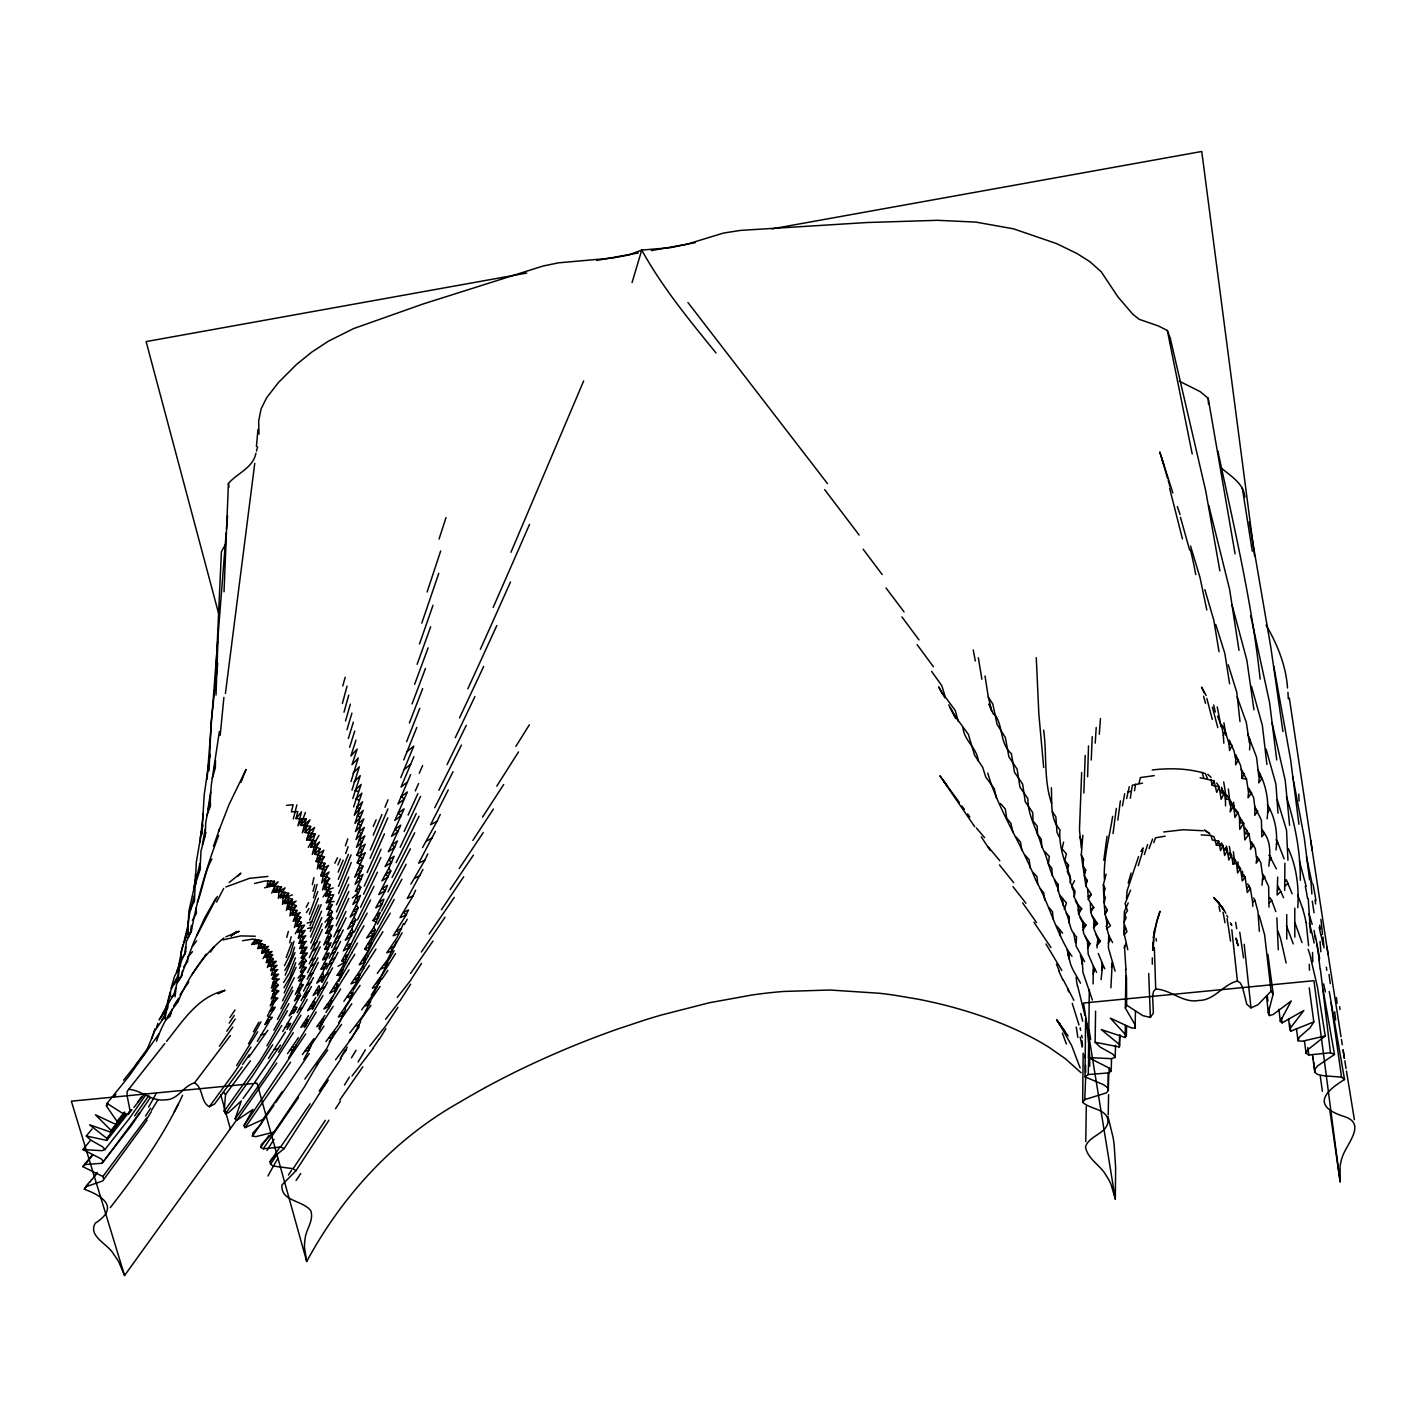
<?xml version="1.0" encoding="UTF-8"?>
<svg xmlns="http://www.w3.org/2000/svg" width="1427" height="1427" viewBox="0 0 1427 1427"><rect width="100%" height="100%" fill="white"/><g stroke="black" fill="none" stroke-linecap="round" stroke-linejoin="round"><path stroke-width="1.5" d="M195.285 885.757L196.32 862.015L202.277 827.606L204.186 794.875L209.073 761.251M1091.245 760.056L1092.226 736.635M1084.645 961.673L1075.994 945.816L1076.547 936.897C1069.376 930.6 1069.893 920.986 1066.326 913.03C1063.276 903.469 1057.603 894.337 1057.835 884.062C1048.845 873.627 1048.649 858.501 1041.888 846.978C1037.643 830.675 1027.654 815.816 1027.886 798.621L1019.984 787.222L1017.112 769.099L1008.889 756.792L1005.357 737.581L997.045 724.345L992.835 704.046L988.287 696.982L985.022 676.006M1093.1 983.917L1093.35 966.133L1088.177 954.092L1087.41 940.018L1083.575 933.258L1082.683 921.236L1078.598 913.993L1077.92 904.504L1074.228 896.959L1074.656 890.716L1070.357 882.653L1070.072 876C1064.381 861.658 1058.584 845.426 1059.976 829.747C1049.594 818.581 1052.198 801.778 1051.342 787.722M209.055 770.669L211.178 721.348L217.725 663.394M1101.109 979.636L1102.482 965.794M1135.482 1011.012L1135.071 1028.171L1131.183 1027.85L1110.331 1018.147L1126.402 1035.645L1125.172 1037.5L1101.252 1029.563L1119.624 1044.653L1119.392 1047.008L1095.133 1042.245L1095.579 1011.137M219.366 731.498L211.267 785.278L210.322 799.227L205.72 822.416L205.238 835.669L200.975 851.116L200.048 869.81L195.249 884.062L194.429 901.436C185.813 913.869 190.879 929.744 183.494 942.337M1101.983 968.023L1102.019 962.619L1098.291 953.468M1098.291 940.607L1093.581 927.604L1094.848 922.573L1090.692 912.192L1093.76 907.554L1088.337 899.349L1091.298 894.497L1085.911 886.024L1082.825 865.458L1081.291 854.791L1082.861 835.241M216.03 695.038L218.099 635.283L226.162 532.788M1124.44 945.923L1125.974 969.647M1152.303 957.892L1152.303 964.188M175.057 996.849L176.502 984.327L180.64 977.406L193.804 942.052L204.632 917.971L215.852 898.297M1125.368 1025.46L1125.172 1037.5M1135.089 1025.763L1135.125 1023.355M194.696 885.222L188.953 910.872L187.579 932.063L181.104 951.684L180.462 965.883L174.593 976.139L171.026 988.376M1069.18 923.055L1069.269 916.794L1066.326 913.03M1119.66 1034.878L1119.446 1044.564M1126.581 1026.013L1126.402 1035.645M1085.662 1077.296L1084.788 1099.575L1082.665 1102.34C1090.228 1109.6 1109.136 1108.886 1107.905 1122.71C1105.176 1134.411 1089.229 1135.571 1085.519 1146.719C1087.249 1158.992 1100.609 1165.181 1106.246 1175.652A64.108 54.904 11.4 0 1 1111.027 1184.356L1115.308 1199.144L1115.629 1167.678L1114.184 1145.132A695.02 337.485 -16.8 0 0 1113.167 1137.818L1107.994 1116.503M1108.761 1073.05L1108.297 1090.442L1106.478 1092.868L1084.788 1099.575M1092.404 1000.042L1082.932 972.429L1082.165 958.302M1135.071 1028.171L1135.375 1025.335L1125.35 1008.104L1126.617 1005.161L1126.492 976.942M1115.522 1045.242L1115.201 1057.443L1111.33 1058.656L1088.444 1057.585L1089.336 989.482M1125.35 1008.104L1125.885 975.925M1277.754 885.899L1280.84 891.572L1277.094 894.979L1277.7 877.088M1286.762 939.073L1286.726 914.6M224.021 591.777L228.427 483.503C237.257 472.961 252.918 468.234 255.932 453.233M1108.119 1072.908L1108.297 1090.442M1119.856 1034.967L1119.392 1047.008M195.445 873.966L195.214 883.349L196.337 879.567M1111.544 1058.549L1111.187 1070.856L1109.047 1072.89L1088.266 1074.513L1085.002 1076.832L1103.784 1084.788L1107.673 1087.82M159.307 1019.181C170.919 1008.354 165.443 989.589 178.375 979.992L179.106 963.296L182.959 944.567M178.125 976.104L178.91 966.364L185.617 951.773L186.224 941.945L191.468 930.725C197.265 898.546 206.808 866.35 218.634 835.419M215.209 687.939L221.399 551.785L225.68 544.026M215.531 760.645L215.299 767.94L212.302 778.321M1269.013 907.09L1268.639 886.595L1263.056 874.448L1261.967 885.168M1108.226 1114.826L1108.583 1094.67M1267.105 818.795C1269.316 801.956 1266.391 784.6 1257.793 769.831M220.204 735.28L223.896 697.411M1109.207 1067.949L1109.047 1072.89M1287.957 860.267L1286.53 830.139L1277.29 799.833M1276.006 849.939C1277.896 834.438 1275.774 818.224 1267.39 804.792L1269.834 809.43L1267.533 812.712M1153.105 949.847L1153.712 939.894M1297.785 907.626C1299.087 887.63 1296.733 867.188 1288.367 848.797M1074.228 896.959L1074.656 890.716M1294.806 937.129L1294.788 908.161M1284.675 890.448L1284.889 863.21M168.172 1004.59L168.35 1000.22M1152.606 950.186L1154.425 930.511L1160.026 911.247L1156.94 920.361M1106.121 874.073L1103.374 884.669L1103.677 893.748L1105.354 897.529L1104.141 902.774L1105.069 914.529L1107.923 921.432L1106.389 926.284L1108.725 935.149L1108.404 947.867L1115.093 971.163M1152.82 944.942L1152.909 943.104M207.058 779.303L217.653 641.561M1095.205 743.128L1096.221 727.52M1085.769 1141.564L1086.286 1106.531M1088.266 1074.513L1088.926 1045.277L1086.536 1023.034M1085.002 1076.832L1085.626 1018.2M1082.665 1102.34L1083.147 1053.144M1099.289 734.281L1100.467 718.566M1117.84 820.115L1120.391 800.904M1113.024 833.618L1116.324 808.449M1241.258 769.296L1246.502 779.071L1248.304 791.057L1251.622 792.77L1248.019 797.836L1248.875 788.328L1253.655 797.622L1255.064 809.002L1257.74 811.125L1254.743 815.352L1255.011 807.093L1261.414 820.168L1261.807 836.864L1264.572 833.225L1262.003 829.551M1268.835 866.243C1270.155 854.434 1271.582 839.968 1262.199 830.978M1080.507 983.221C1075.69 973.767 1067.699 964.242 1069.501 953.022C1055.409 930.172 1048.934 903.594 1035.752 880.12C1021.429 843.767 998.561 810.661 987.752 773.095M225.412 693.504L254.755 463.347M182.388 971.056L182.05 975.551L178.197 980.706M282.35 1091.477L262.693 1119.606L245.069 1127.651L243.981 1125.618L252.936 1109.439L236.864 1120.231L235.17 1118.822L241.306 1100.895L228.427 1112.757L225.466 1113.649L224.164 1111.223L225.555 1094.545L250.456 1060.814M293.748 909.142L292.16 914.975L297.619 915.456L300.829 917.4L293.338 921.289L296.923 910.426L288.522 909.356L289.859 903.113L296.102 901.115L292.999 904.022L290.947 908.856L289.949 915.956L296.406 905.663L289.859 903.113L284.686 903.541L289.092 897.993L286.363 910.319L292.535 899.313L285.935 897.262L280.62 897.619L285.239 892.25L283.117 897.191L282.528 904.415L288.736 893.373L281.975 891.59L273.948 892.303L274.947 885.935L278.051 881.832L272.04 886.024L264.566 887.79M226.483 528.971L227.589 515.664M1081.666 772.506L1079.472 829.943L1081.345 848.12M1090.692 912.192L1090.335 903.148M1103.802 860.32L1107.031 836.258M1127.794 949.704L1123.87 932.509L1124.351 911.568L1128.24 902.881M1069.037 919.612L1069.269 916.794M1088.516 745.946L1087.606 776.752M1097.024 947.867L1097.934 937.503L1095.775 933.918M257.966 429.509L256.432 446.437M279.014 891.429L278.372 898.368L285.097 887.844L279.014 891.429L281.529 886.845L272.04 886.024L274.537 881.244L264.994 881.012L254.541 883.491M1085.18 755.454L1083.842 792.966M200.155 841.966L200.529 837.952M182.21 958.052L184.814 954.11L185.546 946.761M178.268 971.502L178.625 967.863M210.607 792.235L207.932 809.234M1130.291 798.264L1132.324 785.242L1142.51 783.138M1070.357 882.653L1070.732 879.05L1067.325 871.683L1068.538 865.19L1064.756 860.463L1066.415 853.917L1062.08 848.887L1063.561 842.108M200.725 835.954L203.24 813.604M169.974 996.599L170.402 992.496L170.544 995.903M1081.862 963.992L1082.451 958.48M1112.186 963.1L1110.902 987.752M1154.175 931.902L1153.426 938.199L1153.997 933.436M164.89 1018.824L167.94 1003.984L175.111 992.478M1122.443 805.916L1124.744 793.644M187.865 937.396L190.362 933.026L191.396 925.356M202.277 844.945L205.274 829.033M1154.033 936.112L1156.548 922.056M293.302 819.044L296.87 804.899M1169.694 342.551L1170.318 338.449L1167.357 330.511L1158.581 326.034L1139.156 319.291L1132.824 314.243L1118.037 297.03L1101.216 271.772L1089.925 261.712L1077.1 253.578L1056.586 243.607L1013.473 228.819L975.8 222.095L937.396 220.311L867.152 222.523L740.488 230.407L723.56 233.047L686.155 244.445L670.137 247.727L641.74 250.064L628.754 254.951L612.558 258.019L558.581 262.836L542.831 266.082L422.981 304.022L353.593 328.585L328.495 341.142L311.692 352.148L296.548 364.438L278.372 382.579L266.688 397.669L261.123 408.8L258.662 421.054L258.983 434.147M1134.519 790.772L1135.553 784.137M194.215 895.603L190.897 909.267M1126.652 798.549L1129.31 786.741M1093.35 971.484L1093.76 969.04M196.587 878.336L199.887 863.549M286.577 805.327L293.159 804.774L291.358 811.838L297.815 811.535L296.049 818.563L306.109 819.009L302.363 832.815L310.016 819.829L303.612 825.377L300.615 825.466L305.432 812.427M310.801 846.996L315.831 840.717L312.281 854.47L319.523 842.001L313.53 846.942L310.801 846.996L315.117 834.082L305.039 832.512L306.966 825.698L310.64 826.429L306.662 839.879L315.831 840.717L318.988 835.419M209.662 757.826L210.233 754.401M267.991 880.834L266.903 887.041L271.166 880.905L269.382 886.417L274.537 881.244M318.364 1062.901L304.165 1087.285L273.984 1132.093L255.968 1136.623L252.401 1136.16L252.936 1133.038L260.517 1124.637L262.693 1119.606M193.644 888.967L195.285 879.888M294.693 914.671L300.276 912.549L297.619 915.456L294.39 927.568L300.829 917.4M195.642 884.74L196.337 881.03M317.632 854.345L323.84 850.242L318.685 861.409L317.276 868.936L324.393 856.806L314.796 854.167L316.669 847.46L320.147 848.601L316.063 861.516L325.017 863.371L320.754 875.768L326.408 876.57L329.637 878.55L322.431 890.002L326.408 876.57L329.048 871.986L323.412 875.696L321.664 882.938L326.408 876.57M184.44 939.769L187.633 926.837M1085.911 886.024L1087.035 880.209L1084.359 875.857L1085.697 870.024L1082.825 865.458L1083.646 859.268L1081.291 854.791M261.676 940.625L256.45 943.372L258.501 939.733L253.97 943.8L255.504 939.234L251.634 944.46L259.125 943.336L265.172 944.835L262.853 947.742L261.64 953.111L266.564 952.291L272.611 954.984L270.292 957.089L267.402 967.56L273.288 958.694L270.292 957.089L265.172 957.392L266.564 952.291L268.829 949.579L262.853 947.742L257.912 948.545L259.125 943.336L261.676 940.625L252.65 939.091L242.536 940.75M284.686 903.541L285.935 897.262L292.357 894.89M1111.455 967.31L1112.454 962.315M200.19 837.631L202.902 825.163M223.843 938.021C203.544 954.467 187.633 978.084 177.858 1002.093C168.636 1013.455 161.197 1026.958 156.506 1041.246M273.288 958.694L266.35 962.511L267.58 956.732L269.489 953.165L272.075 951.577L266.564 952.291L263.032 958.623M213.622 771.365L215.192 764.39M280.62 897.619L281.975 891.59M166.923 1007.159L169.92 995.44M175.521 988.269L174.094 994.494L171.579 997.491M312.352 884.651L313.958 877.641M317.097 884.401L313.441 897.815M1079.062 907.626L1078.348 910.747L1081.702 908.696L1077.92 904.504M327.461 1081.042L284.169 1148.557L280.637 1147.023L263.246 1148.806L260.749 1147.344L261.426 1144.4L273.984 1132.093M1057.817 890.947L1057.835 884.062M1138.978 783.459L1140.369 777.572L1154.282 775.628M293.944 941.428L290.502 953.45L284.472 965.704M92.113 1128.971L86.298 1135.999L106.864 1140.405L106.74 1138.318L89.58 1124.815L110.307 1132.021L111.056 1130.398L95.448 1114.772L113.892 1123.513L117.139 1123.834L116.996 1121.337L106.401 1105.996L107.025 1103.392L129.268 1075.797L158.968 1033.861M342.391 703.475L347.029 686.173M1083.521 924.25L1082.808 927.14L1086.018 925.142L1082.683 921.236L1083.521 924.25L1080.078 917.49M172.15 1009.21L170.134 1016.274L165.8 1019.859M1112.65 816.351C1109.421 837.025 1103.321 858.483 1104.391 879.139M1104.141 902.774L1103.677 893.748L1105.14 888.593L1103.374 884.669M351.006 781.568L358.284 757.969L351.987 764.711L357.178 749.05L350.846 756.025L356.001 740.114M1138.318 865.618L1142.938 850.385M343.996 712.216L348.741 695.145M1309.219 987.912L1313.821 1021.91L1290.686 1031.204L1289.758 1028.921L1303.832 1010.494L1282.07 1022.891L1280.287 1021.286L1291.274 1000.933L1273.205 1014.49L1269.406 1015.542L1268.282 1012.813L1273.205 993.906L1267.907 954.395M351.952 790.076L359.301 766.834L353.04 773.38M345.512 720.992L350.382 704.135M289.627 942.783L291.215 936.701M286.791 937.343L288.343 931.421M256.485 451.146L257.591 446.936M176.431 972.09L180.391 961.138M352.808 798.531L360.246 775.664L354.039 781.996M1144.383 854.488L1147.647 844.499M346.957 729.768L351.916 713.143M1128.204 883.117L1131.112 873.039M1259.577 773.345L1258.721 782.852L1262.003 778.589L1258.792 776.234L1256.545 757.22L1247.644 733.674M165.96 1011.226L164.355 1017.005L154.598 1031.15L145.929 1052.395M348.331 738.544L353.361 722.133M353.593 806.915L361.12 784.422L354.948 790.54L358.266 791.521M342.765 685.923L345.209 677.236M297.583 932.206L302.221 927.532L299.295 926.123L297.583 932.206L305.2 930.386L300.954 937.004L303.737 938.092L299.777 948.491L306.43 941.267L299.099 943.336L305.824 935.737L298.368 937.878L300.134 931.599L304.611 925.195L296.691 926.373L298.439 920.7L301.489 922.395L295.3 933.722M317.811 891.5L309.32 914.315M294.515 947.153L292.749 953.397A25.829 6.029 -72.7 0 1 286.881 967.007L284.847 970.414M312.959 891.322L314.814 884.758M349.615 747.284L354.734 731.123M1086.25 882.956L1087.035 880.209M1149.074 848.619L1152.552 839.058M1249.57 749.853L1250.302 739.489M322.538 868.793L328.513 865.422L325.695 869.953L319.737 868.561L321.681 861.962M299.099 943.336L300.954 937.004M632.072 282.546L641.74 250.064C662.253 287.237 689.33 320.094 715.997 352.933M1130.523 890.163L1125.047 903.683L1127.508 910.711L1124.886 914.332L1126.171 917.864L1124.03 921.985M151.779 1038.642L154.937 1028.849M321.164 904.593L310.283 931.403M291.857 942.533L286.185 957.428M294.979 952.612L285.204 975.194M308.054 832.565L314.546 827.499L309.356 839.682L315.117 834.082M269.614 966.043L274.073 962.636L271.201 961.263L269.614 966.043L277.088 965.348L273.039 969.825L271.433 974.819L277.837 969.611L270.559 970.556L272.129 965.562L276.392 961.334L268.615 961.388M1106.389 926.284L1107.923 921.432L1110.509 925.659L1106.46 928.799M203.936 838.755L205.898 832.565M325.98 1041.532L338.556 1024.604L345.53 1009.192M318.364 898.35L309.659 920.058M427.101 592.009L440.693 550.947M439.07 539.014L446.009 517.591M421.768 623.153L438.767 573.369M321.539 911.139L310.569 937.129M213.479 846.3L219.58 828.819M419.502 643.916L433.005 605.316M240.895 782.495L246.05 769.51L228.998 804.667L218.599 831.424M295.371 957.802L289.449 973L283.616 982.454M156.774 1026.834L157.933 1023.409M334.096 901.436L326.301 902.702L330.832 891.679L325.017 889.449L327.14 883.206L324.25 882.6L329.637 878.55M329.173 902.863L331.956 904.914L327.425 915.206L330.368 915.617L332.776 918.435L325.392 927.871L332.42 911.621L329.78 909.267L326.872 909.053L333.704 894.622L325.695 896.156L330.226 885.097L327.14 883.206M359.069 800.065L355.787 799.031L361.923 793.144L354.288 815.227L359.818 808.538L362.636 801.796L356.554 807.432L359.818 808.538L354.913 823.433L360.478 816.957L363.296 810.393L357.249 815.762L360.478 816.957L355.466 831.549L361.085 825.288L363.885 818.937L357.892 824.003L361.085 825.288L355.965 839.54L361.637 833.564L364.384 827.428L358.462 832.155L361.637 833.564L356.411 847.406L362.119 841.769L364.795 835.883L358.998 840.2L362.119 841.769L356.821 855.148L362.85 858.091L354.717 877.23L360.639 871.594L363.029 866.243L357.214 862.746L365.116 844.285L359.479 848.137L362.529 849.939L356.821 855.148M345.388 845.854L347.796 838.791M417.112 664.304L430.669 626.774M318.774 904.968L309.962 925.731M184.814 954.11L185.617 951.773M298.885 964.527L307.447 953.022L300.437 953.343L304.468 943.497L301.739 942.284M295.746 962.708L289.681 977.852L283.937 987.698M351.06 854.898L338.502 886.399M321.842 917.49L310.818 942.944M271.433 974.819L278.604 974.177L274.84 978.191L277.516 980.206L271.362 988.073L273.092 982.561L279.353 979.065L272.254 978.815L275.803 971.056L273.039 969.825M414.633 684.3L428.136 647.822M1064.257 909.302L1066.486 902.988L1059.601 894.925M345.673 853.56L348.117 846.639M296.12 967.274L284.169 992.907M1153.783 842.661L1155.513 837.792L1165.146 836.168M412.064 703.886L425.478 668.442M1310.539 957.571L1317.406 986.771L1325.237 1035.931L1302.298 1041.246L1298.017 1040.765L1299.284 1037.233L1310.182 1027.636L1313.821 1021.91M186.099 934.917L187.882 929.994M272.147 991.105L275.732 982.436L278.301 985.308L272.147 991.105L274.84 989.839L276.588 986.985L273.948 986.146L278.301 985.308M185.385 937.7L188.079 930.333L188.007 925.017M351.274 862.532L338.627 893.445M198.371 872.611L200.476 866.867M348.366 854.398L338.324 879.317M322.092 923.59L310.997 948.83M409.388 723.007L422.677 688.599M1124.298 947.992L1125.974 943.425M340.839 975.943L342.89 969.664L340.464 970.253L337.129 975.23L340.839 975.943L329.78 993.192L336.344 989.589L338.021 983.863L336.415 983.774L337.325 986.663L333.276 988.358L336.344 989.589L334.881 992.8M1223.813 743.164L1223.349 735.529L1225.097 730.856L1222.208 725.291M363.029 866.243L357.606 870.22L360.639 871.594L357.999 877.605L360.835 879.442L355.073 884.294L357.999 877.605L363.047 874.43L358.373 884.936L360.817 887.362L355.965 898.029L358.641 899.973L352.844 904.415L355.965 898.029L360.496 895.442L356.375 904.95L358.177 907.893L354.092 917.169L355.787 920.058L351.88 928.906L353.236 931.938L343.336 950.881L349.258 947.153L350.453 943.586L346.815 945.263L349.258 947.153L341.749 960.817L345.12 961.834L347.278 955.127L344.995 955.644L346.386 958.391L341.749 960.817M304.825 1079.115L326.997 1048.06L335.077 1031.471M406.606 741.683L419.788 708.274M322.359 929.441L309.267 957.606M376.585 922.217L373 920.451L376.585 914.85L380.403 912.567L373.856 927.247L375.158 930.047L373.41 934.56L364.599 949.187L368.166 950.881L359.247 964.777L364.616 962.369L365.883 958.462L362.779 959.943L364.616 962.369L362.957 966.329L350.935 983.899L357.713 981.045L360.21 973.803L357.909 974.784L359.105 977.406L354.592 979.279L357.713 981.045L343.871 1001.308M304.005 957.571L299.599 968.344L306.216 960.853L304.005 957.571L301.151 957.892L307.001 947.011L299.777 948.491M1101.608 970.289L1103.392 965.722L1102.019 962.619M206.63 815.816L210.411 806.201L210.322 799.227M403.752 759.895L416.791 727.467M319.844 989.161L316.205 990.302L318.97 991.408L313.084 995.44L319.006 985.611L319.844 989.161L317.65 994.12M1239.457 816.975L1243.702 823.236L1239.742 829.301L1239.457 816.975L1237.887 812.462L1234.783 811.071L1235.354 808.984L1237.887 812.462L1234.961 817.51L1233.606 805.88L1226.792 795.356L1220.727 792.288L1221.887 789.024L1224.223 793.127L1221.137 799.298L1219.247 786.866L1212.236 785.314L1214.002 780.819L1200.107 777.733M1093.082 973.963L1094.955 969.201M323.412 875.696L325.695 869.953L320.754 875.768M1138.514 856.682L1127.116 890.68L1126.492 898.76M274.84 978.191L273.092 982.561L275.732 982.436M1123.87 932.509L1125.653 928.049L1124.601 924.767M350.721 998.579L353.147 991.926L350.614 992.8L352.077 995.243L347.35 997.009L350.721 998.579L338.342 1016.987L343.443 1015.239L341.428 1013.116L344.567 1012.207M349.276 948.17L350.953 944.014M1226.792 795.356L1225.401 798.799L1225.561 805.863M1231.323 801.974L1230.163 811.927L1233.606 805.88L1230.074 805.078L1229.004 799.477L1225.401 798.799L1224.223 793.127M343.176 860.16L338.11 872.182M348.759 877.052L336.451 904.843M400.791 777.608L413.741 746.125L406.945 751.726M361.655 1009.799L373.303 994.28L380.92 978.619M384.969 807.272L388.019 799.816M324.732 968.737L321.075 969.076L324.036 963.564L327.104 963.386L322.645 972.679L323.715 976.193L321.218 981.651M377.281 973.339L387.466 959.8L396.563 941.463M368.166 950.881L371.305 942.426L368.148 944.103L369.914 946.618L364.599 949.187M410.637 774.593L401.201 796.569L404.376 799.013L397.919 804.043L401.201 796.569L407.373 791.967L398.097 813.194L401.201 815.584L394.762 820.454L398.097 813.194L404.091 808.841L394.976 829.301L398.026 831.656L391.551 836.347L394.976 829.301L400.791 825.163L391.819 844.891L394.833 847.192L388.322 851.723L391.819 844.891L397.473 840.967L388.661 859.946L391.64 862.211L385.094 866.564L388.661 859.946L394.155 856.271L388.804 868.258L390.802 871.059L378.761 894.622L385.236 890.733L387.413 885.346L382.436 888.486L385.236 890.733L375.765 907.84L382.008 904.272L383.97 899.188L379.439 901.935L382.008 904.272L376.585 914.85L378.69 917.365L373 920.451M583.661 380.92L510.955 552.285M348.777 884.348L336.487 911.871M381.937 814.549L373.196 835.17M394.655 946.137L390.374 947.992L392.55 950.739L386.735 952.79L396.652 938.342L403.573 923.501M294.301 977.656L282.564 1000.791M325.962 933.222L331.242 928.602L328.62 926.944L332.919 925.463L329.227 932.741L325.962 933.222L330.868 922.02L328.014 921.128L332.776 918.435M387.93 808.913L370.289 850.01M1329.768 1109.831L1340.131 1181.806L1340.096 1166.358A68.032 57.49 1.8 0 1 1342.361 1156.869C1346.642 1143.758 1367.048 1123.584 1344.163 1116.52C1313.91 1106.942 1321.491 1093.403 1344.555 1079.543L1341.541 1077.153L1323.15 1075.69L1317.389 1074.37L1314.82 1072.266L1314.677 1069.536L1317.71 1065.826L1334.495 1054.482L1330.463 1052.769L1308.844 1054.963L1306.062 1053.322L1307.471 1049.987L1325.237 1035.931M413.866 756.702L401.005 787.098L407.533 781.907M373.25 826.501L376.139 819.758M159.235 1020.002L168.511 1002.557M216.565 902.06L223.7 888.432M262.853 947.742L268.437 946.404L265.725 948.277L263.977 952.362L268.829 949.579M337.842 864.958L340.411 858.983M300.491 971.912L305.039 969.058L302.738 966.632L306.395 967.452L303.452 971.555L300.491 971.912L304.629 963.011L301.918 962.244L306.216 960.853M348.812 891.465L336.38 918.917M309.249 963.903L320.04 941.552M387.823 817.832L370.039 858.43M364.26 886.113L381.063 849.279M493.153 607.474L529.542 524.387M274.84 989.839L271.148 998.936L278.943 990.944L274.84 989.839L277.337 992.14L273.021 993.977L275.696 994.12L270.185 1005.821L277.873 998.133L273.948 997.152L276.356 999.435L272.093 1001.183L274.769 1001.379L267.384 1016.149M340.536 974.623L344.246 966.668M349.811 1032.97L363.332 1015.328L370.77 1001.094L367.916 1002.039M367.096 872.557L384.469 833.814M320.272 946.868L307.483 972.786M419.27 773.22L422.66 765.568M408.122 815.067L417.861 793.68M415.614 890.198L413.081 895.817L407.266 898.457L422.963 869.453M364.813 958.302L374.266 939.59L390.267 913.191M299.081 980.866L303.79 977.549L301.454 975.551L305.021 975.907L302.256 980.064L299.081 980.866L303.452 971.555L297.993 978.101M348.866 898.332L336.183 925.873M360.496 907.269L377.441 872.218M357.41 919.88L373.981 886.381M480.328 649.339L510.491 582.02M404.144 831.442L420.555 796.409M381.491 911.086L406.124 864.263M173.149 984.969L178.161 975.354M292.927 990.516L277.462 1019.36M363.546 894.23L380.902 857.52M415.275 790.915L418.61 783.53M345.744 959.693L347.617 955.519M328.852 1008.746L331.831 1000.541L330.19 1000.381L323.875 1009.05L330.154 1005.857L327.14 1004.626L331.118 1003.145L330.19 1000.381L332.83 996.385M335.577 1059.797L352.023 1037.857L360.585 1021.821M211.874 858.983C204.329 872.682 203.098 888.111 197.354 902.328M271.701 893.088L274.947 885.935M400.149 847.317L416.238 813.515M322.127 982.436L338.038 952.326M354.217 932.134L370.538 900.009M496.81 625.579L467.824 688.831M371.038 941.749L394.191 899.492M427.761 853.917L424.889 860.106L418.628 863.174L435.413 831.317M352.308 897.993L358.641 892.339L355.484 891.197L358.373 884.936M483.682 666.427L459.512 717.888M303.773 1059.583L311.425 1045.26M396.117 862.657L419.074 816.226M292.446 986.967L280.887 1008.764M448.239 789.934L430.597 824.699L437.054 821.256L440.23 814.478M474.906 696.554L455.284 737.705M329.138 958.248L343.265 929.94M461.438 745.09L438.856 790.273M317.507 995.832L332.562 967.881M392.05 877.516L414.722 832.779M466.272 725.344L447.061 764.604M453.072 771.686L434.718 807.771M331.581 947.617L346.119 917.775M345.976 911.443L333.864 936.897M326.444 968.844L340.554 941.445M387.966 891.875L410.405 848.78M377.334 924.286L401.932 879.228M307.126 979.279L317.918 957.82M324.625 949.383L329.762 945.584L327.443 943.497L331.082 942.855L328.067 949.062L324.625 949.383L331.367 935.506L329.227 932.741L323.751 944.924L329.691 938.859L326.658 938.36L331.367 935.506M190.362 933.026L191.468 930.725M182.549 1095.294C163.802 1135.91 137.652 1172.423 110.307 1207.617M334.846 863.264L337.539 857.681M326.426 958.998L329.227 953.04L325.659 953.842L322.698 959.675L326.426 958.998L324.036 963.564L326.123 965.776L321.075 969.076M318.417 962.315L303.541 991.123M437.054 821.256L422.553 847.584M345.833 1050.022L347.26 1047.133M312.352 1009.192L315.242 1002.414L313.316 1001.54L307.483 1010.708L313.619 1006.641L310.497 1006.017L314.546 1004.43L313.316 1001.54L315.777 997.509M413.081 895.817L400.024 917.65L406.035 915.171L408.461 909.891L403.787 912.245L406.035 915.171L393.121 935.755L399.203 933.472L396.867 930.654L401.469 928.531M260.98 1021.821L248.476 1043.868M356.375 904.95L350.15 917.062L356.411 912.245L353.504 910.711L358.177 907.893M328.067 949.062L325.659 953.842L328.067 955.662L322.698 959.675M424.889 860.106L410.869 884.169M266.831 1020.822L264.905 1024.622L272.468 1017.344L268.704 1017.201L266.831 1020.822L271.041 1019.039M288.914 1003.591L273.895 1030.133M1241.561 819.58L1239.974 822.701L1243.702 823.236L1244.826 839.95L1249 833.992L1244.879 827.91M174.076 1112.239L178.339 1103.874M1074.549 880.691L1071.57 886.506L1074.567 893.57M305.164 1026.566L308.143 1020.144L306.127 1019.377L300.794 1027.404L306.341 1024.265L303.505 1023.337L307.322 1022.142L306.127 1019.377L308.553 1015.614M1087.499 948.473L1090.014 943.586L1087.41 940.018M312.513 1009.014L327.55 982.258M302.256 980.064L295.246 994.476L303.452 984.808L300.259 983.917L302.346 986.342L297.868 988.893L300.972 988.554L294.461 1000.969L300.526 995.707L299.188 991.765M287.433 1010.798L266.849 1045.92M319.559 1029.67L323.875 1019.449L322.395 1019.003L316.723 1026.709L322.127 1024.372L319.63 1022.82L323.091 1021.875L322.395 1019.003L324.928 1015.346M301.151 1000.612L313.458 977.62M1105.069 914.529L1107.388 910.123L1105.051 905.984M388.804 868.258L381.883 880.869L388.447 876.731L385.522 874.483L390.802 871.059M338.77 981.473L340.91 977.388M354.092 917.169L347.617 929.031L354.146 924.197L351.096 922.841L355.787 920.058M288.504 1058.031L296.192 1044.867M1246.502 779.071L1241.865 778.411L1244.201 774.005L1241.633 771.561L1240.527 765.354L1235.693 754.669L1235.657 764.872L1238.475 759.788L1235.318 757.773L1234.141 751.262L1229.289 740.024M1247.626 883.902L1250.391 888.486L1247.305 892.481L1245.093 877.088L1242.096 876.124L1243.63 874.68L1245.093 877.088L1242.311 880.923L1240.473 868.633L1237.352 867.884L1238.957 866.118L1240.473 868.633L1237.601 872.967L1236.692 863.603L1233.053 864.031L1231.537 855.255L1228.379 854.523L1229.896 852.65L1231.537 855.255L1228.79 859.964L1227.398 850.367L1224.17 849.832L1225.775 847.62L1227.398 850.367L1224.616 855.469L1223.117 845.64L1216.428 845.337L1218.694 841.056L1212.236 840.004L1211.059 835.58L1201.159 834.884M331.349 999.275L337.807 987.645M306.181 907.197L308.624 902.595M358.088 929.566L367.185 913.119M1108.28 943.033L1110.545 938.788L1108.725 935.149M146.945 1120.409L102.601 1181.003L85.691 1186.8L84.336 1189.244C104.546 1196.539 118.851 1208.134 95.234 1223.224C87.636 1236.549 108.541 1244.166 113.857 1254.565A56.919 45.325 34.2 0 1 118.976 1262.342L124.559 1275.524L236.097 1120.712M258.804 1022.285L253.435 1031.757M304.308 1027.547L322.984 995.582M308.339 847.406L312.388 839.914M257.752 1031.757L236.65 1065.577M268.704 1017.201L275.25 1007.266L271.273 1007.676L273.77 1008.943L269.364 1011.761M297.084 1012.671L311.496 986.539M217.368 896.441L196.783 935.666M393.584 947.76L402.111 932.794M351.88 928.906L345.298 940.304L351.791 935.809L348.848 934.346L353.236 931.938M354.806 941.535L363.992 925.659M281.761 1025.46L259.643 1061.456L224.164 1111.223M322.645 972.679L316.687 983.149L322.716 978.619L319.862 977.62L323.715 976.193M404.233 924.607L407.212 919.309M385.95 964.741L394.173 950.667M1276.398 844.552L1277.682 842.305L1276.184 839.611M148.979 1046.704L135.369 1065.309M229.89 1017.54L235.027 1009.977M307.233 999.399L289.645 1029.955M325.962 1012.564L328.032 1008.96M178.553 968.023L180.123 965.312M367.613 956.465L382.935 931.653M192.36 920.272L196.391 913.369L196.23 907.679M191.914 974.766L206.059 954.146M257.306 1041.335L269.542 1021.036M351.595 953.058L357.553 943.033M282.724 1031.543L291.572 1016.506M378.494 980.831L395.511 953.575M1078.598 913.993L1081.702 908.696M229.176 1023.141L234.224 1015.435M291.019 1053.358L316.295 1011.975M158.112 1099.557L151.53 1110.313M341.178 1058.584L319.166 1091.102M300.972 1015.168L278.515 1052.216M124.559 1275.524L71.35 1101.18L257.021 1083.182L306.716 1261.486C342.319 1195.523 394.53 1138.621 460.297 1101.858A483.628 243.5 -12.1 0 1 472.569 1094.687A523.941 267.366 -11.7 0 1 485.394 1087.535M385.896 1028.653L379.582 1038.856M250.991 1046.99L235.259 1071.267L209.323 1106.728C200.315 1102.054 203.579 1087.731 194.482 1082.932C183.477 1085.555 178.161 1100.11 165.425 1099.789C151.868 1102.036 141.416 1089.96 128.662 1089.354L127.181 1091.459L127.074 1095.561L130.071 1110.67L128.216 1114.416L121.794 1112.828L107.025 1103.392M293.338 1013.491L297.084 1007.391L294.069 1006.802L289.146 1015.828L294.836 1011.029L291.679 1011.19L296.067 1009.032L294.069 1006.802L299.402 997.419L296.959 996.046L300.526 995.707M306.716 1261.486L304.504 1247.751A58.632 48.375 29.4 0 1 305.021 1239.349C305.646 1229.575 314.279 1220.531 310.765 1210.702C303.095 1200.232 280.209 1201.427 281.993 1184.874L295.924 1170.818L293.124 1168.677L272.967 1166.037L270.577 1164.164L270.06 1161.756L272.022 1158.474L284.169 1148.557M445.028 917.204L421.375 952.005M410.655 984.166L400.256 1000.416L385.575 1019.306M432.987 941.053L410.548 973.446M421.536 963.403L410.138 980.991L397.33 997.384M330.243 1005.232L340.661 988.929M454.285 897.422L429.152 933.954M397.937 1007.355L385.914 1025.674L369.771 1046.08M272.7 1044.814L252.775 1075.566L225.466 1113.649M318.827 1028.51L333.151 1006.392M302.435 818.509L297.922 825.858L301.507 811.838L296.049 818.563M306.466 912.602L308.981 908.5M226.804 1031.186L235.223 1019.074M363.796 967.988L375.979 949.08M463.721 876.731L441.407 909.748M348.58 964.081L354.806 954.288M473.389 855.13L450.147 889.592M150.12 1097.845L131.23 1125.707L103.85 1160.882M344.942 1008.336L351.631 997.883M483.254 832.601L459.226 868.49M1141.493 850.76L1143.223 847.977L1140.922 851.509M529.346 724.845L515.861 746.392M518.518 751.922L496.774 786.152M493.367 809.073L472.854 840.414M166.192 1006.285L168.368 1002.806M503.677 784.529L482.504 817.136M286.952 1029.527L290.769 1023.391L287.344 1023.694L289.645 1025.228L285.061 1027.583M293.284 1032.702L265.368 1076.047L235.17 1118.822M173.648 1006.017L178.66 998.24M285.382 1032.006L268.437 1058.388M1285.388 881.297L1286.351 879.781L1292.131 893.712M373.856 927.247L366.65 937.967L373.41 934.56L370.467 932.527L375.158 930.047M146.499 1093.867L129.108 1118.822L104.884 1149.627L101.852 1150.679L82.909 1149.573L90.65 1140.137M295.924 1170.818L328.959 1120.195M1082.79 930.119L1086.018 925.142M280.441 1045.046L254.648 1082.487M310.23 1046.473L323.965 1026.102M293.124 1168.677L325.356 1120.32M288.397 1175.063L291.572 1170.176M362.886 1066.772L339.787 1099.985M1084.11 872.45L1085.697 870.024M139.846 1112.543L105.759 1158.492M210.536 952.041L214.086 946.672M1233.053 864.031L1235.443 860.41L1233.695 858.126L1232.571 859.054L1235.443 860.41L1236.692 863.603M338.645 1022.767L351.827 1003.716M381.901 979.279L387.841 970.396M148.854 1095.49L134.655 1115.86M298.332 1037.75L287.523 1053.643M305.628 1034.004L243.981 1125.618M276.802 1063.026L236.864 1120.231M146.464 1118.126L102.869 1176.508L103.743 1178.845M280.637 1147.023L310.158 1103.784M270.577 1164.164L277.07 1154.479M323.091 896.905L327.853 889.824L333.258 887.897M345.887 974.587L349.044 969.878M270.06 1161.756L279.799 1147.254M219.383 1046.205L232.779 1027.083M273.948 892.303L278.122 886.203L276.356 891.714L281.529 886.845M290.573 1062.17L245.069 1127.651M275.661 1102.679L309.231 1053.554M268.954 1135.357L260.749 1147.344M263.246 1148.806L298.635 1097.381M360.139 1020.733L362.708 1016.987A198.763 40.099 -49 0 1 370.931 1005.357M248.815 1057.264L267.901 1030.205M273.984 1105.122L252.401 1136.16M329.155 1041.942L341.552 1024.443M369.45 965.49L363.207 974.623A106.936 23.207 -52.3 0 0 353.2 990.338M313.922 1038.606L302.346 1054.589M349.187 1040.961L359.212 1026.869M316.562 1065.594L327.746 1049.969M306.662 839.879L311.425 833.1M324.143 1085.751L328.281 1079.989M373 1048.613L352.059 1075.976M161.982 1019.699L165.354 1014.989M242.091 1066.843L214.603 1103.999L209.323 1106.728M141.701 1096.578L138.08 1101.573M167.762 1017.183L171.026 1012.653M253.007 1084.77L243.018 1098.558M341.481 1056.497L346.208 1049.969M266.35 962.511L270.292 957.089M377.531 986.539L372.358 988.108L381.508 975.515L387.859 962.797L384.362 964.313L385.986 967.078L380.938 968.826M1066.665 867.723L1068.538 865.19M293.338 921.289L297.619 915.456M192.449 946.511L196.641 940.875M131.016 1109.689L106.864 1140.405M183.619 966.953L187.615 961.62L187.954 956.875L192.502 951.631M1219.924 844.98L1221.423 842.965L1223.117 845.64L1220.531 850.563L1218.694 841.056M175.432 981.384L178.09 977.87M316.063 861.516L320.861 855.237M1269.406 860.873L1271.421 858.251L1269.102 854.951L1276.398 868.918M164.783 1043.601L128.662 1089.354M194.482 1082.932L230.389 1035.538M123.596 1080.221L146.482 1051.61M144.912 1093.51L133.853 1107.459M125.344 1113.292L114.106 1127.33M125.576 1114.844L106.74 1138.318M97.161 1172.352L92.024 1179.576M93.914 1177.186L95.823 1174.796M90.115 1181.984L91.471 1179.54M89.544 1181.948L84.336 1189.244M102.869 1176.508L82.748 1166.608L85.103 1164.575L101.941 1163.273L105.33 1159.099M85.691 1186.8L87.636 1184.374M124.274 1114.041L120.546 1118.714M92.809 1155.049L85.103 1164.575M124.702 1114.505L117.139 1123.834M92.38 1154.711L82.748 1166.608M124.559 1112.025L116.996 1121.337M118.655 1121.033L111.056 1130.398M131.98 1109.778L128.216 1114.416M110.307 1132.021L112.216 1129.667M165.568 1009.834L168.083 1006.766M166.602 1041.3C182.495 1021.589 197.622 996.938 223.968 990.784L221.881 991.462L225.038 990.231L218.099 993.852M324.928 922.217L330.368 915.617M114.035 1096.81L115.926 1094.527M101.941 1163.273L103.422 1161.489L101.174 1158.867L82.909 1149.573M106.401 1105.996L108.327 1103.677M1097.024 945.316L1100.431 941.267L1097.934 937.503M288.522 909.356L292.999 904.022M261.64 953.111L265.725 948.277M300.615 825.466L306.109 819.009M1108.725 940.91L1110.545 938.788L1112.561 942.569M1262.36 880.12L1264.982 877.088L1262.556 875.197L1260.79 862.604L1257.009 856.539L1256.152 863.21L1259.131 859.375L1256.384 857.788L1255.261 848.476L1251.39 841.823L1250.409 849.35L1253.637 844.873L1250.623 843.518L1249 833.992L1245.165 833.6L1246.948 830.496L1244.255 827.571M188.792 981.99L179.998 994.744M257.912 948.545L262.051 943.8L260.267 947.903L265.172 944.835M298.368 937.878L302.97 932.776L300.134 931.599M1277.486 890.412L1279.145 888.593M305.039 832.512L310.64 826.429M1259.131 915.385L1264.625 934.846L1271.065 991.248L1257.972 1004.715L1250.997 1007.872L1246.788 1004.251L1242.56 987.341L1240.313 982.989L1237.405 981.062C1223.224 984.255 1214.484 1000.559 1198.662 1000.47C1182.876 1003.431 1170.586 989.5 1155.709 989.036L1153.498 991.444L1152.588 996.082L1153.373 1013.152L1150.376 1017.415L1142.849 1015.667L1126.617 1005.161M175.575 1003.127L177.983 1000.541M1124.03 934.863L1127.009 931.653L1125.653 928.049M237.506 876.356L240.878 873.146L229.194 882.492M231.085 935.898L233.243 933.579M1093.581 927.604L1097.47 923.537L1091.833 915.51M163.267 1012.92L167.726 1008.265M314.796 854.167L320.147 848.601M1247.198 887.951L1249.142 886.006M319.737 868.561L325.017 863.371M1087.802 945.762L1090.014 943.586M265.172 957.392L269.489 953.165M1105.336 912.121L1107.388 910.123M1269.227 902.792L1271.689 900.437L1270.173 897.94L1269.352 898.546M292.16 914.975L296.923 910.426M1252.763 906.377L1252.638 902.31L1254.886 900.259L1253.655 898.029M300.437 953.343L305.182 949.009L302.506 947.421M231.281 935.898L235.116 932.473L231.495 935.613L237.06 931.439L233.154 934.275L239.183 931.278L225.823 936.826M1285.085 885.882L1288.064 883.242M325.695 896.156L330.832 891.679M326.301 902.702L331.421 898.279L328.531 896.388M270.559 970.556L274.929 966.775L272.129 965.562M313.137 950.828L317.632 947.082M325.017 889.449L330.226 885.097M357.214 862.746L362.85 858.091L365.312 852.686L359.925 856.004M296.691 926.373L301.489 922.395M326.872 909.053L331.956 904.914M404.019 769.67L410.655 764.283M318.685 861.409L324.393 856.806M313.066 944.995L317.543 941.374M335.523 939.341L340.322 935.613M311.05 966.382L315.438 963.011M272.254 978.815L276.677 975.515L273.948 974.035M332.883 950.382L337.593 946.886M335.88 932.669L340.411 929.334M330.208 961.12L334.988 957.66M355.484 891.197L360.817 887.362M327.425 915.206L332.42 911.621M304.593 994.351L308.945 991.23M308.963 975.89L313.173 972.911M311.122 960.585L315.367 957.678M287.112 903.023L292.535 899.313M306.823 985.201L310.997 982.329M333.383 943.782L337.646 940.875M301.151 957.892L305.788 954.752L303.255 952.469M283.117 897.191L288.736 893.373M325.427 975.533L329.762 972.697M330.85 954.592L334.917 951.952M1090.924 909.374L1093.76 907.554M328.192 965.187L332.277 962.565M338.074 966.311L345.12 961.834L340.464 970.253L342.052 972.715L337.129 975.23M320.7 989.286L324.839 986.753M290.947 908.856L296.406 905.663M1088.337 899.349L1088.195 896.245L1091.298 894.497M302.792 997.651L306.591 995.529M1097.452 942.908L1100.431 941.267M426.512 841.092L432.452 837.863M298.707 1009.781L302.417 1007.801M225.858 886.988L249.564 878.301L267.884 876.446M414.793 878.229L420.323 875.411M1097.47 923.537L1093.831 924.964L1094.259 919.345L1094.848 922.573M375.676 983.917L379.297 982.597M267.58 956.732L272.611 954.984M289.699 1050.486L293.908 1049.077M304.7 1051.396L309.195 1049.933M307.162 923.126L312.245 921.521M222.897 939.894L240.878 935.898L255.29 936.219M260.963 1035.039L265.03 1033.826M1127.705 792.163L1131.005 791.218M364.866 1005.91L369.183 1004.697M328.709 1038.107L332.901 1036.947M355.591 1025.924L359.122 1025.068M1163.718 831.959L1183.34 829.729L1203.157 830.764M307.572 928.46L312.513 927.407M307.055 1048.203L310.355 1047.596M526.741 273.039L146.125 341.588L218.902 614.555M596.736 260.428L638.297 252.954M651.425 250.581L695.288 242.679M772.007 228.873L1201.748 151.476L1254.601 556.013M331.385 1034.664L334.043 1034.2M274.198 1049.594L277.873 1048.97M1152.195 769.956C1169.801 767.958 1188.352 768.261 1205.351 773.559L1207.42 778.446M291.893 1047.293L295.086 1046.954M295.71 920.469L298.439 920.7M303.612 825.377L306.966 825.698M313.53 846.942L316.669 847.46M1211.059 835.58L1214.092 836.811L1216.428 845.337M1088.444 1057.585L1108.94 1067.913L1111.187 1070.856M1204.334 830.015L1209.293 833.083M1179.362 381.205L1200.178 391.64L1208.187 398.258L1235.086 553.837M1228.897 743.342L1232.054 745.429L1229.557 750.531L1228.897 743.342L1225.097 730.856M1204.87 830.443L1209.935 834.046M1221.351 468.056C1230.841 476.243 1243.684 483.361 1244.897 497.202M1207.759 774.308L1211.095 777.323M86.298 1135.999L91.06 1140.298L102.637 1146.809L104.884 1149.627M1095.133 1042.245L1100.128 1047.043L1113.024 1054.285L1115.201 1057.443M1081.077 1072.765L1065.363 1058.709L1048.845 1047.204A478.705 237.435 -13.7 0 0 1039.534 1041.656A520.177 259.66 -14.3 0 0 1026.102 1034.539A565.591 284.455 -14.9 0 0 971.609 1012.813A551.821 276.642 -14.7 0 0 945.495 1005.322A503.214 249.422 -14.2 0 0 918.025 999.185L894.301 995.172A409.424 197.782 -13.2 0 0 879.763 993.281L829.89 990.017L783.477 991.462A236.507 107.703 -12 0 0 767.744 992.978A244.231 111.556 -12.1 0 0 751.868 995.011L709.165 1002.789L660.826 1015.168A412.688 201.492 -12 0 0 644.772 1020.037L618.194 1028.867A515.557 261.819 -11.6 0 0 586.8 1040.515A562.737 290.787 -11.4 0 0 556.209 1053.126A577.436 300.027 -11.3 0 0 485.376 1087.517M1044.867 851.723L1049.327 856.468L1048.363 863.834L1051.842 868.329L1052.27 875.572M1217.32 901.168L1219.657 904.04L1213.771 897.458L1223.563 909.338M1013.652 882.635L999.435 864.905M999.81 860.766L988.197 846.8M223.433 1092.19L225.555 1094.545M1000.505 803.597L1005.286 808.948L1006.677 818.117L1010.851 823.308L1012.902 832.102M1025.175 855.272L1029.259 859.875L1030.133 867.955M1025.924 903.237L1012.956 886.631M1033.219 872.432L1037.019 876.767L1037.732 884.49M984.594 837.667L976.353 827.91M1016.292 837.167L1020.483 842.055L1021.857 850.51M1056.943 926.141L1062.562 933.222M954.021 714.766L968.344 734.316L974.516 755.061L982.668 767.244L985.754 777.091L994.227 788.596L996.474 798.103M1049.434 908.054L1052.573 911.871L1053.001 918.792M1036.537 922.538L1022.66 902.916M1040.372 888.718L1043.69 892.82L1044.796 900.134M1050.932 947.492L1033.986 922.27M1271.065 991.248L1273.205 993.906M933.419 666.748L917.133 644.701M904.058 611.915L886.006 587.96M918.988 639.902L901.918 616.91M827.482 483.61L687.939 302.488M1069.501 953.022L1071.998 956.251M859.125 535.018L824.663 489.639M882.189 574.528L863.157 549.234M1220.21 904.772L1222.671 907.982M1218.337 902.292L1223.867 910.212L1221.708 906.698L1222.868 908.589M961.869 805.934L964.42 809.412M942.926 779.98L959.461 802.652M1065.184 1031.792L1056.979 1020.376L1068.181 1036.002M943.889 781.354L946.832 785.456L939.929 775.789L974.712 826.697M967.649 813.943L969.825 816.975M1061.813 970.467L1045.973 943.978M1058.87 1023.016L1060.707 1025.656L1056.765 1019.877L1060.707 1025.656M931.599 671.368L941.731 685.566L945.298 696.947L955.252 710.503L958.284 721.438M981.312 836.918L990.249 850.474M994.548 714.231C1003.573 725.737 999.292 743.271 1011.351 753.599L1014.526 772.257L1022.66 784.119L1025.246 801.689L1032.773 812.623L1032.97 820.917L1037.215 826.144L1037.483 834.189L1041.246 839.165L1041.888 846.978M1216.66 782.995L1219.247 786.866L1216.732 792.377L1214.002 780.819M1058.602 1022.553L1071.606 1045.438L1080.132 1067.913M1052.359 811.517L1055.855 816.886L1056.979 832.119L1059.066 836.864M1224.402 910.854L1225.793 913.119M948.723 704.867L954.913 715.516M1206.207 695.573L1201.552 687.136L1204.584 693.326M944.942 697.892L938.645 686.886L942.498 694.004M1266.07 625.008C1277.308 644.29 1285.995 665.517 1287.511 687.992M1075.28 900.58L1078.116 905.86M1226.828 915.403L1227.755 917.151M950.079 707.953L955.733 718.637M1063.311 979.939L1073.889 1000.309M1079.561 836.918L1082.041 841.68M1093.35 966.133L1096.56 972.269M1271.689 900.437L1275.827 911.603M1085.18 936.576L1088.48 943.104M1277.682 842.305L1284.104 858.858M1280.84 891.572L1283.569 897.726M1286.476 925.784L1293.272 943.889M1217.57 716.122L1222.19 728.466L1223.349 735.529M1051.663 803.597C1043.529 780.284 1047.026 754.33 1043.619 730.107M1294.949 922.734L1302.048 942.641M1103.392 965.722L1104.748 968.826M993.406 714.249L989.018 703.921L991.587 710.842M1254.886 900.259L1257.936 911.389L1259.345 931.332M1237.173 696.982L1246.324 722.49L1249.338 742.825M1230.431 922.877L1231.251 924.857M1231.109 923.733L1231.822 925.481M1059.084 970.574L1056.462 964.063M1297.571 894.658L1302.726 908.714M1212.397 707.221L1217.784 727.592M1206.867 698.463L1212.272 719.386M1054.375 879.799L1057.157 886.97M1228.255 664.875L1236.799 692.345L1240.009 721.58M1215.733 624.437L1224.83 653.37L1229.592 683.729M1266.106 749.157L1275.916 784.083L1278.003 813.194M1177.364 506.585L1180.04 514.541M1204.87 589.672L1213.771 620.085L1219.033 651.729M1250.391 888.486L1252.638 902.31M963.029 727.966C964.224 741.095 977.441 748.176 978.28 761.251M1190.564 546.077L1200.018 577.596L1206.796 609.989M1251.461 686.333L1262.36 725.398L1266.891 764.426M1172.833 492.921L1159.759 451.931L1164.236 466.201M1072.248 1003.359L1078.99 1024.961M1309.005 913.797L1312.162 924.321M1299.373 860.873L1306.133 886.345M1202.087 772.328L1203.782 777.983M1180.468 517.288L1189.601 549.966M1161.685 457.978L1167.607 478.437M1067.771 988.857L1068.662 991.836M1168.214 480.489L1170.033 486.589M1232.018 604.852L1246.859 660.166L1253.958 709.843M1286.423 796.569C1294.895 823.647 1300.639 851.758 1300.3 880.245M1169.587 488.195L1182.466 538.889M1236.353 939.43L1238.03 945.691L1236.067 938.056L1237.512 943.604M220.703 1094.723L230.353 1128.686M1203.585 696.287L1205.53 703.315M1208.723 505.247L1229.628 589.494L1238.993 650.355M1272.081 723.025L1285.245 780.515L1289.598 825.288M1221.566 787.276L1223.064 793.037M1080.382 955.287L1081.916 961.156M988.287 696.982L990.855 707.364M1218.926 906.216L1220.067 911.389M1250.587 615.822L1251.818 620.941M1084.93 1015.382L1077.599 985.843M1252.228 622.654L1269.602 702.637L1276.719 759.931M1073.8 933.401L1075.405 942.676M1213.628 704.974L1215.287 712.037M1254.975 806.487L1255.796 810.144M1210.863 779.338L1212.236 785.314M1227.077 918.506L1230.538 941.089M1170.318 338.449L1205.672 490.62L1219.871 570.871M1223.1 912.228L1224.99 922.787M1067.146 949.758L1069.073 959.087M1306.418 856.806L1312.037 883.349M1322.972 989.179L1334.495 1054.482M1226.382 846.122L1227.434 850.92M1081.63 1035.271L1082.183 1037.804M1167.357 330.511L1192.205 453.947M1217.873 451.003C1233.909 526.634 1251.978 602.105 1260.148 679.127M1221.048 726.397L1217.231 706.9M1292.559 776.127L1293.29 779.713M1329.251 991.462L1344.555 1079.543M1293.665 781.497L1304.296 837.97L1309.594 879.888M1273.776 666.106L1290.579 759.449L1298.927 824.217M973.232 649.998L975.337 661.004M1231.055 856.485L1229.378 846.479M1231.804 929.744L1237.405 981.062M981.883 679.234L978.351 657.722M1316.853 944.353L1319.315 960.103M1225.722 794.554L1223.706 781.942M1249.285 521.961L1270.726 646.681L1282.944 731.552M1236.727 928.692L1235.639 922.288M1306.115 922.413L1308.577 945.655M1286.137 962.993L1280.643 938.788A346.422 170.669 -19.7 0 0 1278.039 931.653M1242.239 487.588L1252.282 551.161M1067.824 952.665L1068.359 955.912M1225.882 735.155L1223.938 722.811M1354.384 1119.696L1346.482 1071.106M1344.823 1060.832L1346.071 1068.555M1105.979 917.65L1107.049 924.179M1115.308 1199.144L1083.503 1003.038L1313.946 980.688L1340.131 1181.806M1315.016 899.92L1315.658 903.933M1328.091 954.52L1310.682 840.253M1341.541 1077.153L1331.034 1002.592M1341.023 1036.751L1326.967 947.064M1341.434 1039.409L1342.254 1044.725M1080.185 1027.815L1080.596 1030.419M1312.251 850.635L1289.33 698.017M1326.343 967.167L1326.807 970.306M1330.463 1052.769L1320.385 969.165M1234.658 861.872L1233.356 851.741M1229.878 801.635L1228.326 789.024M1239.76 932.206L1243.541 957.909M228.427 483.503L228.962 487.231M1322.419 1091.334L1320.278 1076.154M1313.643 1062.027L1314.677 1069.536M1312.448 1054.767L1314.82 1072.266M1312.965 1057.032L1313.304 1059.53M1307.846 1047.525L1308.844 1054.963M1059.583 929.708L1060.457 936.237M1304.439 1040.979L1306.062 1053.322M1308.22 898.475L1310.485 932.723M1296.465 1028.528L1298.017 1040.765M1244.201 944.335L1250.997 1007.872M1043.672 767.494L1038.856 714.089L1036.27 657.633M1288.581 1019.199L1289.758 1028.921M1289.812 1023.89L1290.686 1031.204M1156.12 938.556L1156.405 941.017M1278.913 1009.228L1280.287 1021.286M1281.517 1018.04L1282.07 1022.891M1081.969 1040.658L1082.522 1045.688M1266.516 996.064L1268.282 1012.813M1267.39 996.314L1267.907 1001.13M1268.657 1008.318L1269.406 1015.542M1148.699 973.482L1150.376 1017.415M1237.887 861.872L1238.404 866.885M1276.844 917.882L1278.289 949.776M1233.588 802.17L1234.194 808.36M1062.598 898.939L1063.222 905.592M1084.859 1055.266L1085.073 1057.728M1087.642 889.859L1088.195 896.245M1320.046 941.428L1320.849 951.791M1242.489 871.291L1242.881 876.16M188.079 930.333L188.507 935.648M1154.336 947.439L1155.709 989.036M1287.957 692.309L1288.331 698.855M1208.187 398.258L1208.491 404.019M1309.504 970.217L1309.29 964.313M1241.633 771.561L1241.865 778.411M1085.519 1065.077L1085.679 1072.408M202.277 827.606L202.313 834.046M187.882 921.557L187.882 927.871M150.584 1108.226A711.074 361.156 83.4 0 1 145.554 1116.057M267.027 1150.447A433.309 33.784 -49.4 0 1 274.038 1139.317M300.74 1173.565A745.215 32.821 -59.8 0 1 296.067 1180.468M340.429 1101.162A722.829 66.516 -62.7 0 1 335.506 1108.743M356.09 1050.272A704.314 103.672 -65.9 0 1 351.434 1057.835M349.383 1077.046A710.254 181.621 -73.3 0 1 344.478 1085.002M344.959 1050.022A282.118 156.524 -16 0 1 340.232 1058.549M379.332 1038.767A396.189 291.59 -2.8 0 1 372.715 1048.506M371.252 995.172A179.124 44.201 -50.5 0 1 381.134 979.582M341.124 977.21A62.306 9.918 -56.3 0 1 348.759 964.01M347.92 955.198A54.832 7.777 -58.8 0 1 355.038 941.374M351.452 997.972A114.998 23.688 -51.1 0 1 360.086 985.379M357.446 979.368A99.069 22.315 -53.5 0 1 364.135 967.845M1089.122 1049.202A716.693 291.768 35.7 0 1 1089.461 1056.569M1080.81 1013.545A432.363 172.613 34.4 0 1 1082.665 1021.25M1076.243 1027.119A707.81 241.127 47.3 0 1 1077.813 1037.411M1077.403 985.896A320.879 180.979 -13.4 0 1 1076.136 977.299M1062.99 980.135A458.031 297.69 -34.8 0 1 1058.727 970.788M1308.131 949.258A450.95 180.516 33.3 0 1 1310.824 957.695M1318.994 959.658A557.707 133.781 63.8 0 1 1320.064 968.737M1339.561 1006.624A657.597 93.005 66 0 1 1340.078 1009.424M1309.237 923.073A390.766 178.125 40.9 0 1 1314.16 943.051M1323.061 937.111A501.501 118.263 69.9 0 1 1323.953 947.885M1320.903 919.398A470.232 156.542 63.2 0 1 1322.508 934.435M1312.269 901.133A451.931 169.492 60.3 0 1 1314.017 912.816M1313.018 884.116A462.063 172.738 60.2 0 1 1315.979 900.74M151.316 1111.669A710.914 389.482 75.8 0 1 146.41 1119.482M156.221 1093.403A595.451 325.356 76.9 0 1 148.569 1107.013M249.315 1054.821A551.839 108.737 -69 0 1 242.626 1064.417M268.008 1175.973A478.295 55.635 -47 0 1 277.944 1158.367M365.366 1049.826A713.072 511.258 60.7 0 1 358.07 1061.956M367.042 1005.732A189.488 42.257 -49.8 0 1 380.064 986.503M337.949 987.538A68.478 11.095 -54.9 0 1 345.994 974.552M344.513 966.4A57.829 8.812 -57.6 0 1 351.809 952.933M360.888 969.557A92.773 21.262 -54.7 0 1 363.1 965.258M363.867 963.778A92.773 21.262 -54.7 0 1 368.023 956.268M351.292 943.622A53.049 6.796 -60 0 1 358.355 929.352M1089.622 1059.03A631.572 288.254 20.8 0 1 1089.693 1066.326M1088.997 1049.576A558.688 246.693 25.5 0 1 1089.532 1056.925M1080.168 1037.09A487.998 210.34 28.8 0 1 1082.112 1047.15M1088.747 1029.242A478.384 192.288 32.9 0 1 1090.656 1039.427M1066.397 1043.993A811.678 182.941 -89 0 1 1062.384 1033.112M1125.6 969.272A567.072 167.369 52.2 0 1 1126.135 976.585M1334.709 1011.832A765.996 49.303 77.4 0 1 1335.636 1020.037M1323.578 983.881A664.679 150.352 55.6 0 1 1325.415 991.943M1298.802 794.09A528.079 5.547 87.4 0 1 1299.069 800.993M1312.519 952.451A524.512 123.489 69.5 0 1 1312.786 961.869M1302.619 908.714A254.452 160.912 10.1 0 1 1306.026 922.413M1314.124 930.458A698.748 41.882 78.1 0 1 1315.373 939.269M1336.421 997.58A633.677 92.202 70.7 0 1 1337.063 1003.377M1329.019 974.445A600.821 101.335 68.9 0 1 1330.249 983.578M1315.337 935.916A519.713 129.893 62.6 0 1 1319.654 958.748M1305.313 886.238A292.66 194.643 28.1 0 1 1307.471 898.35M1321.01 934.792A492.832 127.663 61.6 0 1 1323.132 945.191M1319.172 927.372A489.247 114.285 63.4 0 1 1320.724 934.524M1319.672 925.195A483.503 121.848 62.1 0 1 1320.474 928.852M1310.86 881.012A469.733 186.277 65.4 0 1 1311.877 894.015M1190.35 549.449A282.903 168.529 89.6 0 1 1195.755 574.599M1344.395 1058.245L1343.075 1049.969L1344.395 1058.245"/></g></svg>
